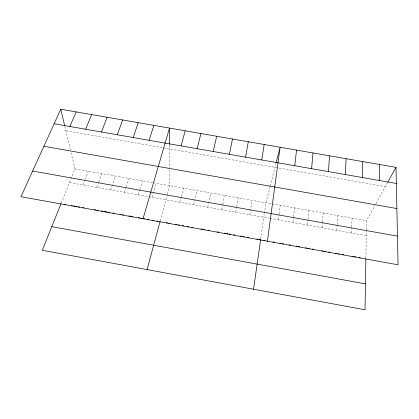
<?xml version="1.0" encoding="UTF-8"?>
<svg xmlns="http://www.w3.org/2000/svg" width="419" height="419" viewBox="0 0 419 419"><rect width="100%" height="100%" fill="white"/><g stroke="black" fill="none" stroke-linecap="round" stroke-linejoin="round"><path stroke-width="0.31" stroke-dasharray="2.1 1.57" d="M365.887 258.052L366.342 230.408M366.353 229.759L366.505 220.656L375.042 205.221M351.531 232.98L351.709 227.8M351.73 227.15L352.044 218.09M336.834 230.35L337.106 225.192M337.138 224.547L337.614 215.523M322.174 227.727L322.536 222.594M322.583 221.95L323.211 212.967M307.541 225.113L307.996 220.001M308.054 219.362L308.845 210.411M292.944 222.505L293.489 217.409M293.557 216.775L294.51 207.866M278.378 219.896L279.012 214.827M279.091 214.193L280.201 205.32M260.723 239.066L265.924 202.786L270.019 186.738M249.766 214.779L252.097 200.329M235.719 212.271L236.62 207.264M236.73 206.635L238.301 197.878M221.703 209.762L222.688 204.776M222.808 204.153L224.532 195.427M207.714 207.264L210.788 192.986M193.756 204.765L197.077 190.551M179.83 202.277L181.071 197.349M181.223 196.736L183.391 188.121M270.176 186.13L275.911 163.651M160.22 220.928L167.254 194.887M167.422 194.275L169.737 185.69L169.669 169.03M152.06 197.307L156.109 183.271M138.218 194.835L139.71 189.975M139.899 189.362L142.512 180.856M124.406 192.363L125.983 187.523M126.182 186.916L128.942 178.442M110.626 189.901L115.398 176.038M96.873 187.44L98.612 182.637M98.832 182.04L101.88 173.634M83.145 184.989L84.973 180.207M85.198 179.604L88.393 171.24M61.226 203.058L74.933 168.847L70.963 152.16M375.953 203.576L387.47 182.752M65.867 130.754L162.755 147.698M163.373 147.807L385.328 186.628M74.933 168.847L152.401 182.611M153.019 182.721L366.505 220.656M69.449 182.537L148.284 196.637M148.913 196.747L269.532 218.315M270.161 218.43L366.258 235.614M64.835 126.428L70.523 150.321M169.575 145.084L169.664 167.768"/><path stroke-width="0.63" d="M379.3 180.495L379.315 164.447M365.876 258.701L365.028 309.772L42.314 250.274L60.991 203.655M362.309 177.53L362.676 161.561M345.361 174.571L346.078 158.686M328.459 171.617L329.523 155.816M311.595 168.674L313.009 152.951M294.777 165.741L296.532 150.096M267.411 241.213L280.096 147.247L276.069 163.043M253.532 289.215L260.634 239.699L259.371 239.474M261.755 159.979L264.185 144.492M245.55 157.151L248.31 141.737M229.387 154.328L232.477 138.993M213.261 151.516L216.675 136.254M197.171 148.708L200.916 133.525M181.123 145.906L185.193 130.796M147.074 269.59L160.053 221.541M143.026 218.755L169.506 128.078L169.575 144.45M149.148 140.323L153.857 125.365M133.216 137.542L138.249 122.662M117.325 134.771L122.673 119.96M101.471 132.006L107.133 117.268M85.654 129.246L91.635 114.581M69.879 126.491L76.169 111.899M60.739 109.228L20.95 196.71L398.05 264.803L395.997 167.338L60.739 109.228L64.688 125.81M387.774 182.202L395.997 167.338M54.14 123.741L396.337 183.464M43.885 146.283L396.866 208.547M32.624 171.041L397.448 236.138M64.186 204.231L65.464 204.462M71.214 205.499L72.492 205.729M73.77 205.959L75.048 206.19M75.692 206.31L76.97 206.541M78.253 206.771L79.531 207.002M82.737 207.578L84.02 207.814M94.275 209.662L95.558 209.898M96.847 210.129L98.13 210.359M101.335 210.94L102.624 211.171M103.907 211.401L107.123 211.983M108.411 212.213L109.694 212.449M112.91 213.03L114.198 213.261M119.881 214.287L121.117 214.507M122.348 214.732L123.579 214.952M129.131 215.958L130.367 216.178M131.597 216.403L132.833 216.623M138.396 217.629L139.632 217.854M140.868 218.074L142.104 218.299M143.34 218.524L144.576 218.744M147.666 219.305L148.907 219.525M152.621 220.2L153.862 220.42M156.957 220.981L158.199 221.206M166.259 222.662L167.5 222.882M168.742 223.107L169.983 223.332M175.571 224.343L176.818 224.568M178.059 224.788L179.306 225.013M182.417 225.579L183.658 225.799M187.393 226.475L188.634 226.7M191.75 227.26L192.997 227.486M201.104 228.952L202.351 229.177M203.597 229.403L204.844 229.628M207.971 230.188L209.217 230.419M217.341 231.88L218.592 232.11M224.228 233.126L225.48 233.352M226.731 233.577L227.983 233.802M229.235 234.032L230.487 234.258M233.619 234.823L234.876 235.049M240.522 236.07L241.779 236.295M243.03 236.52L244.287 236.745M247.425 237.316L248.687 237.542M256.857 239.019L258.114 239.244M263.745 240.26L264.986 240.485M273.078 241.946L274.319 242.172M279.929 243.182L281.175 243.408M282.427 243.633L283.673 243.858M289.283 244.874L290.529 245.099M296.16 246.11L297.406 246.341M298.658 246.566L299.91 246.791M305.535 247.807L306.787 248.032M308.038 248.258L309.29 248.483M312.422 249.048L313.674 249.274M321.823 250.745L323.08 250.976M324.332 251.201L325.589 251.426M328.732 251.992L329.983 252.222M335.635 253.238L336.892 253.469M338.154 253.694L339.411 253.924M342.559 254.49L343.816 254.715M352.002 256.198L353.259 256.423M354.521 256.648L355.783 256.878M358.936 257.449L360.199 257.675M51.778 226.648L365.457 283.873"/></g></svg>
